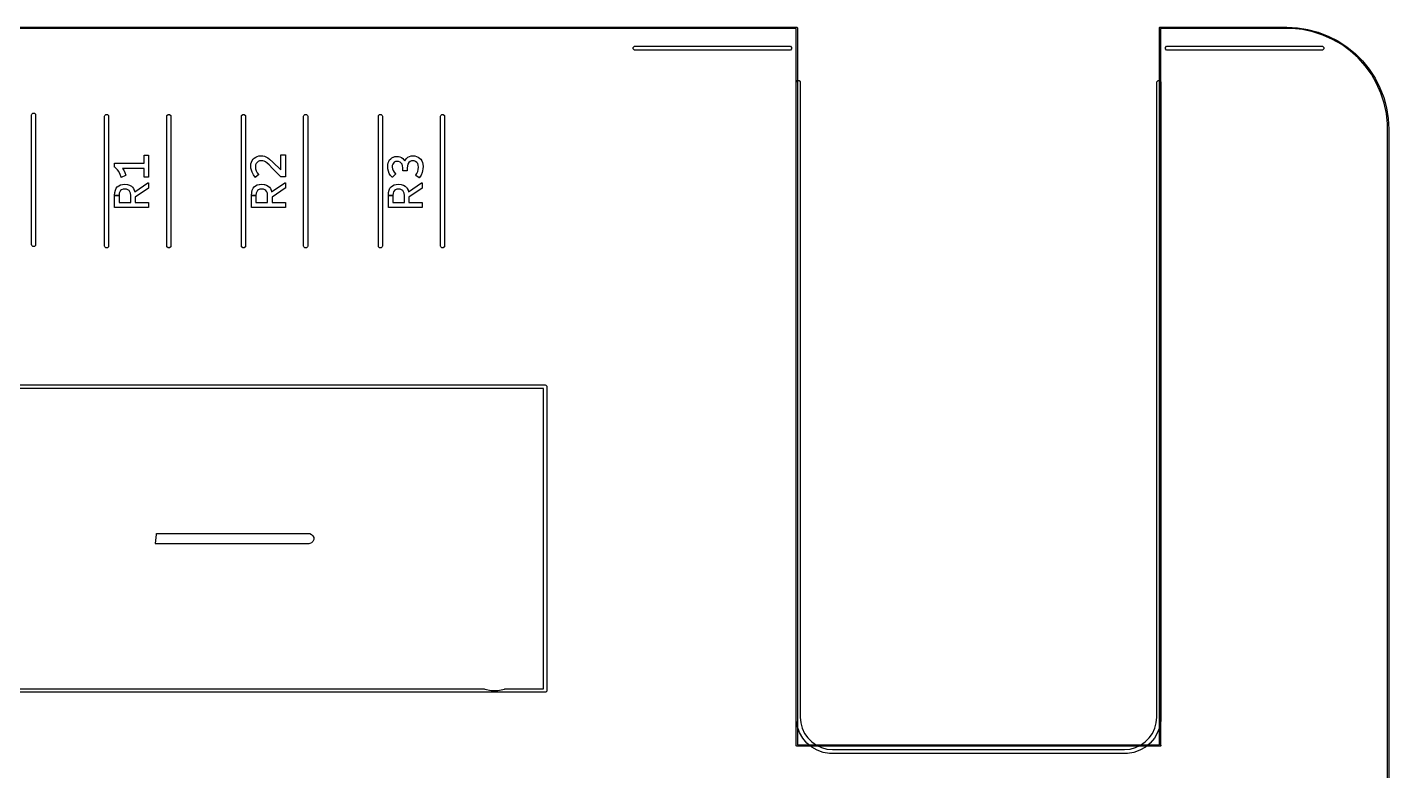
# Model space of a CAD drawing. Extents: x 110 to 212, y -82 to -34.
# Drawn here: x 171.73 to 212.02, y -60 to -37.98 of the extents above; entities that cross this region are included whole.
import ezdxf

# ---------------------------------------------------------------- set-up
doc = ezdxf.new("R2010")
doc.units = 0
doc.layers.add('BLACK', color=7, linetype='CONTINUOUS')

msp = doc.modelspace()

# ---------------------------------------------------------------- linework, layer by layer
at = {"layer": 'BLACK', "linetype": 'CONTINUOUS'}
for p, q in [((113.5, -37.98095), (194.5, -37.98095)), ((194.480954, -38.01905), (113.5, -38.01905)), ((194.48595, -59.250005), (194.480954, -38.01905)), ((194.5, -37.98095), (194.507279, -37.982398)), ((194.507279, -37.982398), (194.507286, -37.982398)), ((194.507286, -37.982398), (194.507287, -37.982399)), ((194.507287, -37.982399), (194.50729, -37.9824)), ((194.50729, -37.9824), (194.512442, -37.987552)), ((194.512442, -37.987552), (194.517598, -37.992706)), ((194.517598, -37.992706), (194.517598, -37.992708)), ((194.517598, -37.992708), (194.5176, -37.99271)), ((194.5176, -37.99271), (194.5176, -37.992714)), ((194.5176, -37.992714), (194.51905, -37.999996)), ((194.51905, -37.999996), (194.524046, -59.23095)), ((205.23095, -38), (205.2324, -37.99271)), ((205.23095, -59.23095), (205.23095, -38)), ((205.2324, -37.99271), (205.24271, -37.9824)), ((205.24271, -37.9824), (205.25, -37.98095)), ((205.25, -37.98095), (209, -37.98095)), ((209, -38.01905), (205.26905, -38.01905)), ((205.26905, -38.01905), (205.26905, -59.23916)), ((209, -37.98095), (209.315577, -37.997489)), ((209.156225, -38.01905), (209, -38.01905)), ((209.466963, -38.05171), (209.156225, -38.01905)), ((209.315577, -37.997489), (209.627696, -38.046923)), ((209.772585, -38.116672), (209.466963, -38.05171)), ((209.627696, -38.046923), (209.932938, -38.128713)), ((210.069743, -38.213224), (209.772585, -38.116672)), ((209.932938, -38.128713), (210.227958, -38.241961)), ((210.35518, -38.340309), (210.069743, -38.213224)), ((210.227958, -38.241961), (210.509525, -38.385426)), ((189.664567, -38.579039), (189.697039, -38.546567)), ((189.664567, -38.624961), (189.664567, -38.579039)), ((189.697039, -38.657433), (189.664567, -38.624961)), ((189.697039, -38.546567), (189.72, -38.542)), ((189.72, -38.662), (189.697039, -38.657433)), ((189.72, -38.542), (194.292, -38.542)), ((194.292, -38.662), (189.72, -38.662)), ((194.292, -38.542), (194.314961, -38.546567)), ((194.314961, -38.657433), (194.292, -38.662)), ((194.314961, -38.546567), (194.347433, -38.579039)), ((194.347433, -38.624961), (194.314961, -38.657433)), ((194.347433, -38.579039), (194.347433, -38.624961)), ((205.412567, -38.579039), (205.445039, -38.546567)), ((205.412567, -38.624961), (205.412567, -38.579039)), ((205.445039, -38.657433), (205.412567, -38.624961)), ((205.445039, -38.546567), (205.468, -38.542)), ((205.468, -38.662), (205.445039, -38.657433)), ((205.468, -38.542), (210.04, -38.542)), ((210.04, -38.662), (205.468, -38.662)), ((210.04, -38.542), (210.062961, -38.546567)), ((210.062961, -38.657433), (210.04, -38.662)), ((210.062961, -38.546567), (210.095433, -38.579039)), ((210.095433, -38.624961), (210.062961, -38.657433)), ((210.095433, -38.579039), (210.095433, -38.624961)), ((210.62577, -38.496534), (210.35518, -38.340309)), ((210.509525, -38.385426), (210.774553, -38.557537)), ((210.878547, -38.680187), (210.62577, -38.496534)), ((210.774553, -38.557537), (211.020139, -38.756409)), ((211.110743, -38.889257), (210.878547, -38.680187)), ((211.020139, -38.756409), (211.243591, -38.979861)), ((211.319813, -39.121453), (211.110743, -38.889257)), ((211.243591, -38.979861), (211.442463, -39.225447)), ((211.503466, -39.37423), (211.319813, -39.121453)), ((211.442463, -39.225447), (211.614574, -39.490475)), ((211.659691, -39.64482), (211.503466, -39.37423)), ((194.486, -39.618), (194.490567, -39.595039)), ((194.486, -58.394505), (194.486, -39.618)), ((194.490567, -39.595039), (194.523039, -39.562567)), ((194.523039, -39.562567), (194.568961, -39.562567)), ((194.568961, -39.562567), (194.601433, -39.595039)), ((194.601433, -39.595039), (194.606, -39.618)), ((194.606, -39.618), (194.606, -58.394505)), ((205.154, -39.618), (205.158567, -39.595039)), ((205.154, -58.394505), (205.154, -39.618)), ((205.158567, -39.595039), (205.191039, -39.562567)), ((205.191039, -39.562567), (205.236961, -39.562567)), ((205.236961, -39.562567), (205.269433, -39.595039)), ((205.269433, -39.595039), (205.274, -39.618)), ((205.274, -39.618), (205.274, -58.394505)), ((211.614574, -39.490475), (211.758039, -39.772042)), ((211.786776, -39.930257), (211.659691, -39.64482)), ((211.758039, -39.772042), (211.871287, -40.067062)), ((211.883328, -40.227415), (211.786776, -39.930257)), ((211.871287, -40.067062), (211.953077, -40.372304)), ((211.94829, -40.533037), (211.883328, -40.227415)), ((171.86, -40.58), (171.864567, -40.557039)), ((171.86, -44.42), (171.86, -40.58)), ((171.864567, -40.557039), (171.897039, -40.524567)), ((171.897039, -40.524567), (171.942961, -40.524567)), ((171.942961, -40.524567), (171.975433, -40.557039)), ((171.975433, -40.557039), (171.98, -40.58)), ((171.98, -40.58), (171.98, -44.42)), ((174.02, -40.62), (174.024567, -40.597039)), ((174.02, -44.46), (174.02, -40.62)), ((174.024567, -40.597039), (174.057039, -40.564567)), ((174.057039, -40.564567), (174.102961, -40.564567)), ((174.102961, -40.564567), (174.135433, -40.597039)), ((174.135433, -40.597039), (174.14, -40.62)), ((174.14, -40.62), (174.14, -44.46)), ((175.86, -40.62), (175.864567, -40.597039)), ((175.86, -44.46), (175.86, -40.62)), ((175.864567, -40.597039), (175.897039, -40.564567)), ((175.897039, -40.564567), (175.942961, -40.564567)), ((175.942961, -40.564567), (175.975433, -40.597039)), ((175.975433, -40.597039), (175.98, -40.62)), ((175.98, -40.62), (175.98, -44.46)), ((178.07, -40.62), (178.074567, -40.597039)), ((178.07, -44.46), (178.07, -40.62)), ((178.074567, -40.597039), (178.107039, -40.564567)), ((178.107039, -40.564567), (178.152961, -40.564567)), ((178.152961, -40.564567), (178.185433, -40.597039)), ((178.185433, -40.597039), (178.19, -40.62)), ((178.19, -40.62), (178.19, -44.46)), ((179.91, -40.62), (179.914567, -40.597039)), ((179.91, -44.46), (179.91, -40.62)), ((179.914567, -40.597039), (179.947039, -40.564567)), ((179.947039, -40.564567), (179.992961, -40.564567)), ((179.992961, -40.564567), (180.025433, -40.597039)), ((180.025433, -40.597039), (180.03, -40.62)), ((180.03, -40.62), (180.03, -44.46)), ((182.12, -40.62), (182.124567, -40.597039)), ((182.12, -44.46), (182.12, -40.62)), ((182.124567, -40.597039), (182.157039, -40.564567)), ((182.157039, -40.564567), (182.202961, -40.564567)), ((182.202961, -40.564567), (182.235433, -40.597039)), ((182.235433, -40.597039), (182.24, -40.62)), ((182.24, -40.62), (182.24, -44.46)), ((183.96, -40.62), (183.964567, -40.597039)), ((183.96, -44.46), (183.96, -40.62)), ((183.964567, -40.597039), (183.997039, -40.564567)), ((183.997039, -40.564567), (184.042961, -40.564567)), ((184.042961, -40.564567), (184.075433, -40.597039)), ((184.075433, -40.597039), (184.08, -40.62)), ((184.08, -40.62), (184.08, -44.46)), ((211.98095, -40.843775), (211.94829, -40.533037)), ((211.953077, -40.372304), (212.002511, -40.684423)), ((212.002511, -40.684423), (212.01905, -41)), ((211.98095, -41), (211.98095, -40.843775)), ((211.98095, -79), (211.98095, -41)), ((212.01905, -41), (212.01905, -79)), ((175.186779, -41.778389), (175.188243, -41.774853)), ((175.186779, -42.009999), (175.186779, -41.778389)), ((175.188243, -41.774853), (175.191779, -41.773389)), ((175.191779, -41.773389), (175.315, -41.773389)), ((175.315, -41.773389), (175.318536, -41.774853)), ((175.318536, -41.774853), (175.32, -41.778389)), ((175.32, -41.778389), (175.32, -42.412626)), ((178.38582, -41.931661), (178.414632, -41.890345)), ((178.414632, -41.890345), (178.415199, -41.889668)), ((178.415199, -41.889668), (178.449569, -41.855328)), ((178.449569, -41.855328), (178.450256, -41.854755)), ((178.450256, -41.854755), (178.490633, -41.826791)), ((178.490633, -41.826791), (178.491399, -41.826354)), ((178.491399, -41.826354), (178.536077, -41.805908)), ((178.536077, -41.805908), (178.536917, -41.805612)), ((178.536917, -41.805612), (178.585399, -41.793188)), ((178.585399, -41.793188), (178.586241, -41.793047)), ((178.586241, -41.793047), (178.639382, -41.788792)), ((178.639382, -41.788792), (178.640073, -41.788785)), ((178.640073, -41.788785), (178.698424, -41.7922)), ((178.698424, -41.7922), (178.699083, -41.792282)), ((178.699083, -41.792282), (178.748584, -41.801871)), ((178.748584, -41.801871), (178.749317, -41.802072)), ((178.749317, -41.802072), (178.791308, -41.817095)), ((178.791308, -41.817095), (178.79202, -41.817414)), ((178.79202, -41.817414), (178.850451, -41.849309)), ((178.850451, -41.849309), (178.851093, -41.849726)), ((178.851093, -41.849726), (178.901839, -41.888539)), ((178.901839, -41.888539), (178.902182, -41.888828)), ((178.902182, -41.888828), (178.995971, -41.974924)), ((179.236779, -41.764406), (179.238243, -41.76087)), ((179.236779, -42.203574), (179.236779, -41.764406)), ((179.238243, -41.76087), (179.241779, -41.759406)), ((179.241779, -41.759406), (179.365, -41.759406)), ((179.365, -41.759406), (179.368536, -41.76087)), ((179.368536, -41.76087), (179.37, -41.764406)), ((179.37, -41.764406), (179.37, -42.405604)), ((182.454576, -41.910328), (182.484786, -41.876022)), ((182.484786, -41.876022), (182.485462, -41.875384)), ((182.485462, -41.875384), (182.521536, -41.847231)), ((182.521536, -41.847231), (182.522347, -41.846715)), ((182.522347, -41.846715), (182.563046, -41.826039)), ((182.563046, -41.826039), (182.563975, -41.825679)), ((182.563975, -41.825679), (182.609797, -41.812972)), ((182.609797, -41.812972), (182.610711, -41.812808)), ((182.610711, -41.812808), (182.662798, -41.808394)), ((182.662798, -41.808394), (182.663616, -41.808392)), ((182.663616, -41.808392), (182.712206, -41.812254)), ((182.712206, -41.812254), (182.713021, -41.812387)), ((182.713021, -41.812387), (182.758768, -41.823806)), ((182.758768, -41.823806), (182.75956, -41.824076)), ((182.75956, -41.824076), (182.803098, -41.843112)), ((182.803098, -41.843112), (182.803857, -41.843525)), ((182.803857, -41.843525), (182.843346, -41.869696)), ((182.843346, -41.869696), (182.844064, -41.870274)), ((182.844064, -41.870274), (182.87823, -41.903393)), ((182.9233, -41.903445), (182.954079, -41.866718)), ((182.954079, -41.866718), (182.954705, -41.866093)), ((182.954705, -41.866093), (182.993894, -41.833353)), ((182.993894, -41.833353), (182.994653, -41.83283)), ((182.994653, -41.83283), (183.038893, -41.808002)), ((183.038893, -41.808002), (183.039855, -41.807587)), ((183.039855, -41.807587), (183.087796, -41.792681)), ((183.087796, -41.792681), (183.088801, -41.792479)), ((183.088801, -41.792479), (183.141517, -41.787395)), ((183.141517, -41.787395), (183.142383, -41.787387)), ((183.142383, -41.787387), (183.199257, -41.791792)), ((183.199257, -41.791792), (183.200087, -41.791927)), ((183.200087, -41.791927), (183.250849, -41.80466)), ((183.250849, -41.80466), (183.251698, -41.804956)), ((183.251698, -41.804956), (183.297386, -41.825675)), ((183.297386, -41.825675), (183.298181, -41.826128)), ((183.298181, -41.826128), (183.33923, -41.854749)), ((183.33923, -41.854749), (183.339949, -41.855358)), ((183.339949, -41.855358), (183.374552, -41.890823)), ((183.374552, -41.890823), (183.375135, -41.891544)), ((183.375135, -41.891544), (183.403774, -41.934559)), ((174.315992, -42.014999), (174.317456, -42.011463)), ((174.315992, -42.122771), (174.315992, -42.014999)), ((174.316021, -42.123311), (174.315992, -42.122771)), ((174.317859, -42.126667), (174.316021, -42.123311)), ((174.317456, -42.011463), (174.320992, -42.009999)), ((174.362072, -42.16222), (174.317859, -42.126667)), ((174.320992, -42.009999), (175.186779, -42.009999)), ((174.402151, -42.205514), (174.362072, -42.16222)), ((174.438505, -42.257661), (174.402151, -42.205514)), ((174.481012, -42.341726), (174.438505, -42.257661)), ((175.186779, -42.160011), (174.552595, -42.160011)), ((174.552595, -42.160011), (174.587333, -42.216129)), ((174.587333, -42.216129), (174.587633, -42.21669)), ((174.587633, -42.21669), (174.619371, -42.286449)), ((174.619371, -42.286449), (174.619591, -42.287023)), ((174.619591, -42.287023), (174.643584, -42.363502)), ((175.186779, -42.412626), (175.186779, -42.160011)), ((178.346402, -42.088092), (178.346407, -42.08739)), ((178.350512, -42.154556), (178.346402, -42.088092)), ((178.346407, -42.08739), (178.350884, -42.030592)), ((178.350595, -42.155207), (178.350512, -42.154556)), ((178.362595, -42.216575), (178.350595, -42.155207)), ((178.350884, -42.030592), (178.351024, -42.029749)), ((178.351024, -42.029749), (178.363973, -41.97901)), ((178.362774, -42.217242), (178.362595, -42.216575)), ((178.382384, -42.274241), (178.362774, -42.217242)), ((178.363973, -41.97901), (178.364278, -41.978151)), ((178.364278, -41.978151), (178.385381, -41.932426)), ((178.382688, -42.274943), (178.382384, -42.274241)), ((178.424613, -42.354569), (178.382688, -42.274943)), ((178.385381, -41.932426), (178.38582, -41.931661)), ((178.48712, -42.059507), (178.481047, -42.113017)), ((178.481047, -42.113017), (178.487217, -42.170419)), ((178.504008, -42.017082), (178.48712, -42.059507)), ((178.487217, -42.170419), (178.506539, -42.230813)), ((178.53128, -41.982927), (178.504008, -42.017082)), ((178.506539, -42.230813), (178.53658, -42.288715)), ((178.567106, -41.956937), (178.53128, -41.982927)), ((178.53658, -42.288715), (178.57666, -42.343864)), ((178.607435, -41.941384), (178.567106, -41.956937)), ((178.653892, -41.936004), (178.607435, -41.941384)), ((178.697625, -41.939915), (178.653892, -41.936004)), ((178.738723, -41.951509), (178.697625, -41.939915)), ((178.777954, -41.971005), (178.738723, -41.951509)), ((178.833233, -42.010132), (178.777954, -41.971005)), ((178.886245, -42.058547), (178.833233, -42.010132)), ((178.989031, -42.162735), (178.886245, -42.058547)), ((178.989075, -42.16278), (178.989031, -42.162735)), ((179.238264, -42.40916), (178.989075, -42.16278)), ((178.995971, -41.974924), (178.996033, -41.974981)), ((178.996033, -41.974981), (179.236779, -42.203574)), ((182.396404, -42.104235), (182.400163, -42.049013)), ((182.396406, -42.104944), (182.396404, -42.104235)), ((182.401829, -42.178192), (182.396406, -42.104944)), ((182.400163, -42.049013), (182.400267, -42.048284)), ((182.400267, -42.048284), (182.411132, -41.998639)), ((182.401948, -42.17897), (182.401829, -42.178192)), ((182.417788, -42.246166), (182.401948, -42.17897)), ((182.411132, -41.998639), (182.411361, -41.997882)), ((182.411361, -41.997882), (182.428977, -41.952967)), ((182.418042, -42.246949), (182.417788, -42.246166)), ((182.44406, -42.30913), (182.418042, -42.246949)), ((182.428977, -41.952967), (182.429345, -41.952221)), ((182.429345, -41.952221), (182.454041, -41.91106)), ((182.454041, -41.91106), (182.454576, -41.910328)), ((182.533854, -42.076958), (182.529639, -42.121373)), ((182.529639, -42.121373), (182.53557, -42.171901)), ((182.545969, -42.038231), (182.533854, -42.076958)), ((182.53557, -42.171901), (182.554403, -42.226453)), ((182.565721, -42.004112), (182.545969, -42.038231)), ((182.554403, -42.226453), (182.583839, -42.278045)), ((182.592739, -41.97766), (182.565721, -42.004112)), ((182.583839, -42.278045), (182.623634, -42.32539)), ((182.627475, -41.961485), (182.592739, -41.97766)), ((182.673025, -41.955616), (182.627475, -41.961485)), ((182.721128, -41.961111), (182.673025, -41.955616)), ((182.761295, -41.976747), (182.721128, -41.961111)), ((182.795418, -42.002427), (182.761295, -41.976747)), ((182.82039, -42.036589), (182.795418, -42.002427)), ((182.836796, -42.083631), (182.82039, -42.036589)), ((182.84299, -42.148226), (182.836796, -42.083631)), ((182.84299, -42.226391), (182.84299, -42.148226)), ((182.844454, -42.229927), (182.84299, -42.226391)), ((182.84799, -42.231391), (182.844454, -42.229927)), ((182.968401, -42.231391), (182.84799, -42.231391)), ((182.87823, -41.903393), (182.878814, -41.90407)), ((182.878814, -41.90407), (182.903475, -41.93848)), ((182.903475, -41.93848), (182.922775, -41.904204)), ((182.922775, -41.904204), (182.9233, -41.903445)), ((182.971937, -42.229927), (182.968401, -42.231391)), ((182.973401, -42.226391), (182.971937, -42.229927)), ((182.97949, -42.084393), (182.973401, -42.151023)), ((182.973401, -42.151023), (182.973401, -42.226391)), ((182.996102, -42.032407), (182.97949, -42.084393)), ((183.021968, -41.991621), (182.996102, -42.032407)), ((183.057294, -41.959558), (183.021968, -41.991621)), ((183.096674, -41.940963), (183.057294, -41.959558)), ((183.142033, -41.934618), (183.096674, -41.940963)), ((183.184502, -41.939951), (183.142033, -41.934618)), ((183.223018, -41.955756), (183.184502, -41.939951)), ((183.258841, -41.982849), (183.223018, -41.955756)), ((183.256811, -42.311454), (183.284377, -42.256755)), ((183.285544, -42.018113), (183.258841, -41.982849)), ((183.284377, -42.256755), (183.302733, -42.197561)), ((183.302767, -42.065274), (183.285544, -42.018113)), ((183.302733, -42.197561), (183.309164, -42.128409)), ((183.309164, -42.128409), (183.302767, -42.065274)), ((183.41542, -42.287216), (183.383171, -42.36012)), ((183.403774, -41.934559), (183.404203, -41.93535)), ((183.404203, -41.93535), (183.424707, -41.982886)), ((183.415661, -42.286545), (183.41542, -42.287216)), ((183.42975, -42.236381), (183.415661, -42.286545)), ((183.424707, -41.982886), (183.424983, -41.98372)), ((183.424983, -41.98372), (183.437786, -42.038113)), ((183.42988, -42.235778), (183.42975, -42.236381)), ((183.439048, -42.175247), (183.42988, -42.235778)), ((183.437786, -42.038113), (183.437906, -42.038901)), ((183.437906, -42.038901), (183.442396, -42.101469)), ((183.439099, -42.174725), (183.439048, -42.175247)), ((183.442404, -42.102054), (183.439099, -42.174725)), ((183.442396, -42.101469), (183.442404, -42.102054)), ((174.396251, -42.708606), (174.437666, -42.675134)), ((174.437666, -42.675134), (174.438586, -42.674544)), ((174.438586, -42.674544), (174.488092, -42.649975)), ((174.506605, -42.423883), (174.481012, -42.341726)), ((174.488092, -42.649975), (174.489045, -42.649618)), ((174.489045, -42.649618), (174.548267, -42.634067)), ((174.50682, -42.424449), (174.506605, -42.423883)), ((174.509607, -42.427072), (174.50682, -42.424449)), ((174.513432, -42.426955), (174.509607, -42.427072)), ((174.640866, -42.369558), (174.513432, -42.426955)), ((174.548267, -42.634067), (174.549148, -42.633918)), ((174.549148, -42.633918), (174.620228, -42.628376)), ((174.620228, -42.628376), (174.621069, -42.628381)), ((174.621069, -42.628381), (174.695738, -42.635157)), ((174.643245, -42.367314), (174.640866, -42.369558)), ((174.643584, -42.363502), (174.643245, -42.367314)), ((174.695738, -42.635157), (174.696749, -42.635356)), ((174.696749, -42.635356), (174.759432, -42.65453)), ((174.759432, -42.65453), (174.760478, -42.654986)), ((174.760478, -42.654986), (174.813513, -42.685761)), ((174.813513, -42.685761), (174.814386, -42.686404)), ((174.814386, -42.686404), (174.847901, -42.717189)), ((174.913317, -42.853516), (175.298203, -42.591431)), ((175.188243, -42.416162), (175.186779, -42.412626)), ((175.191779, -42.417626), (175.188243, -42.416162)), ((175.315, -42.417626), (175.191779, -42.417626)), ((175.298203, -42.591431), (175.301017, -42.590564)), ((175.301017, -42.590564), (175.315, -42.590564)), ((175.318536, -42.416162), (175.315, -42.417626)), ((175.315, -42.590564), (175.318536, -42.592028)), ((175.32, -42.412626), (175.318536, -42.416162)), ((175.318536, -42.592028), (175.32, -42.595564)), ((175.32, -42.595564), (175.32, -42.745346)), ((178.425073, -42.355288), (178.424613, -42.354569)), ((178.479014, -42.425444), (178.425073, -42.355288)), ((178.446251, -42.708606), (178.487666, -42.675134)), ((178.479156, -42.425619), (178.479014, -42.425444)), ((178.482555, -42.427378), (178.479156, -42.425619)), ((178.486201, -42.426218), (178.482555, -42.427378)), ((178.575838, -42.350625), (178.486201, -42.426218)), ((178.487666, -42.675134), (178.488586, -42.674544)), ((178.488586, -42.674544), (178.538092, -42.649975)), ((178.538092, -42.649975), (178.539045, -42.649618)), ((178.539045, -42.649618), (178.598267, -42.634067)), ((178.577554, -42.347584), (178.575838, -42.350625)), ((178.57666, -42.343864), (178.577554, -42.347584)), ((178.598267, -42.634067), (178.599148, -42.633918)), ((178.599148, -42.633918), (178.670228, -42.628376)), ((178.670228, -42.628376), (178.671069, -42.628381)), ((178.671069, -42.628381), (178.745738, -42.635157)), ((178.745738, -42.635157), (178.746749, -42.635356)), ((178.746749, -42.635356), (178.809432, -42.65453)), ((178.809432, -42.65453), (178.810478, -42.654986)), ((178.810478, -42.654986), (178.863513, -42.685761)), ((178.863513, -42.685761), (178.864386, -42.686404)), ((178.864386, -42.686404), (178.897901, -42.717189)), ((178.963317, -42.853516), (179.348203, -42.591431)), ((179.241779, -42.410604), (179.238264, -42.40916)), ((179.365, -42.410604), (179.241779, -42.410604)), ((179.348203, -42.591431), (179.351017, -42.590564)), ((179.351017, -42.590564), (179.365, -42.590564)), ((179.368536, -42.40914), (179.365, -42.410604)), ((179.365, -42.590564), (179.368536, -42.592028)), ((179.37, -42.405604), (179.368536, -42.40914)), ((179.368536, -42.592028), (179.37, -42.595564)), ((179.37, -42.595564), (179.37, -42.745346)), ((182.444441, -42.309863), (182.44406, -42.30913)), ((182.480939, -42.367859), (182.444441, -42.309863)), ((182.481415, -42.368497), (182.480939, -42.367859)), ((182.529222, -42.422888), (182.481415, -42.368497)), ((182.496251, -42.708606), (182.537666, -42.675134)), ((182.529526, -42.423204), (182.529222, -42.422888)), ((182.533095, -42.424586), (182.529526, -42.423204)), ((182.536595, -42.423039), (182.533095, -42.424586)), ((182.623423, -42.332059), (182.536595, -42.423039)), ((182.537666, -42.675134), (182.538586, -42.674544)), ((182.538586, -42.674544), (182.588092, -42.649975)), ((182.588092, -42.649975), (182.589045, -42.649618)), ((182.589045, -42.649618), (182.648267, -42.634067)), ((182.624787, -42.329039), (182.623423, -42.332059)), ((182.623634, -42.32539), (182.624787, -42.329039)), ((182.648267, -42.634067), (182.649148, -42.633918)), ((182.649148, -42.633918), (182.720228, -42.628376)), ((182.720228, -42.628376), (182.721069, -42.628381)), ((182.721069, -42.628381), (182.795738, -42.635157)), ((182.795738, -42.635157), (182.796749, -42.635356)), ((182.796749, -42.635356), (182.859432, -42.65453)), ((182.859432, -42.65453), (182.860478, -42.654986)), ((182.860478, -42.654986), (182.913513, -42.685761)), ((182.913513, -42.685761), (182.914386, -42.686404)), ((182.914386, -42.686404), (182.947901, -42.717189)), ((183.013317, -42.853516), (183.398203, -42.591431)), ((183.223916, -42.364545), (183.224635, -42.360867)), ((183.226026, -42.367738), (183.223916, -42.364545)), ((183.224635, -42.360867), (183.256811, -42.311454)), ((183.329585, -42.437713), (183.226026, -42.367738)), ((183.329773, -42.437834), (183.329585, -42.437713)), ((183.333553, -42.438431), (183.329773, -42.437834)), ((183.336648, -42.436181), (183.333553, -42.438431)), ((183.382862, -42.360708), (183.336648, -42.436181)), ((183.383171, -42.36012), (183.382862, -42.360708)), ((183.398203, -42.591431), (183.401017, -42.590564)), ((183.401017, -42.590564), (183.415, -42.590564)), ((183.415, -42.590564), (183.418536, -42.592028)), ((183.418536, -42.592028), (183.42, -42.595564)), ((183.42, -42.595564), (183.42, -42.745346)), ((174.315992, -42.962356), (174.316003, -42.962018)), ((174.315992, -42.962587), (174.315992, -42.962356)), ((174.315992, -43.316569), (174.315992, -42.962587)), ((174.315992, -42.962587), (174.449213, -42.962587)), ((174.449213, -42.962587), (174.315992, -42.962587)), ((174.316003, -42.962018), (174.32188, -42.875374)), ((174.32188, -42.875374), (174.322001, -42.874569)), ((174.322001, -42.874569), (174.338028, -42.806293)), ((174.338028, -42.806293), (174.338348, -42.805358)), ((174.338348, -42.805358), (174.362776, -42.751896)), ((174.362776, -42.751896), (174.363368, -42.750916)), ((174.363368, -42.750916), (174.395438, -42.709437)), ((174.395438, -42.709437), (174.396251, -42.708606)), ((174.454987, -42.898968), (174.449213, -42.962587)), ((174.449213, -42.962587), (174.449213, -43.174366)), ((174.470296, -42.852318), (174.454987, -42.898968)), ((174.493437, -42.818313), (174.470296, -42.852318)), ((174.524593, -42.794062), (174.493437, -42.818313)), ((174.565845, -42.778526), (174.524593, -42.794062)), ((174.620597, -42.772784), (174.565845, -42.778526)), ((174.668842, -42.778209), (174.620597, -42.772784)), ((174.709271, -42.793644), (174.668842, -42.778209)), ((174.743766, -42.818978), (174.709271, -42.793644)), ((174.769161, -42.852731), (174.743766, -42.818978)), ((174.785765, -42.899066), (174.769161, -42.852731)), ((174.792021, -42.962602), (174.785765, -42.899066)), ((174.792021, -43.174366), (174.792021, -42.962602)), ((174.847901, -42.717189), (174.848559, -42.717925)), ((174.848559, -42.717925), (174.876296, -42.755956)), ((174.876296, -42.755956), (174.87677, -42.756752)), ((174.87677, -42.756752), (174.898856, -42.803136)), ((174.898856, -42.803136), (174.89915, -42.803913)), ((174.89915, -42.803913), (174.913317, -42.853516)), ((175.317763, -42.749513), (174.925181, -43.009857)), ((174.925181, -43.009857), (174.925181, -43.174366)), ((175.318536, -42.748882), (175.317763, -42.749513)), ((175.32, -42.745346), (175.318536, -42.748882)), ((178.365992, -42.962356), (178.366003, -42.962018)), ((178.365992, -42.962587), (178.365992, -42.962356)), ((178.365992, -43.316569), (178.365992, -42.962587)), ((178.365992, -42.962587), (178.499213, -42.962587)), ((178.499213, -42.962587), (178.365992, -42.962587)), ((178.366003, -42.962018), (178.37188, -42.875374)), ((178.37188, -42.875374), (178.372001, -42.874569)), ((178.372001, -42.874569), (178.388028, -42.806293)), ((178.388028, -42.806293), (178.388348, -42.805358)), ((178.388348, -42.805358), (178.412776, -42.751896)), ((178.412776, -42.751896), (178.413368, -42.750916)), ((178.413368, -42.750916), (178.445438, -42.709437)), ((178.445438, -42.709437), (178.446251, -42.708606)), ((178.504987, -42.898968), (178.499213, -42.962587)), ((178.499213, -42.962587), (178.499213, -43.174366)), ((178.520296, -42.852318), (178.504987, -42.898968)), ((178.543437, -42.818313), (178.520296, -42.852318)), ((178.574593, -42.794062), (178.543437, -42.818313)), ((178.615845, -42.778526), (178.574593, -42.794062)), ((178.670597, -42.772784), (178.615845, -42.778526)), ((178.718842, -42.778209), (178.670597, -42.772784)), ((178.759271, -42.793644), (178.718842, -42.778209)), ((178.793766, -42.818978), (178.759271, -42.793644)), ((178.819161, -42.852731), (178.793766, -42.818978)), ((178.835765, -42.899066), (178.819161, -42.852731)), ((178.842021, -42.962602), (178.835765, -42.899066)), ((178.842021, -43.174366), (178.842021, -42.962602)), ((178.897901, -42.717189), (178.898559, -42.717925)), ((178.898559, -42.717925), (178.926296, -42.755956)), ((178.926296, -42.755956), (178.92677, -42.756752)), ((178.92677, -42.756752), (178.948856, -42.803136)), ((178.948856, -42.803136), (178.94915, -42.803913)), ((178.94915, -42.803913), (178.963317, -42.853516)), ((179.367763, -42.749513), (178.975181, -43.009857)), ((178.975181, -43.009857), (178.975181, -43.174366)), ((179.368536, -42.748882), (179.367763, -42.749513)), ((179.37, -42.745346), (179.368536, -42.748882)), ((182.415992, -42.962356), (182.416003, -42.962018)), ((182.415992, -42.962587), (182.415992, -42.962356)), ((182.415992, -43.316569), (182.415992, -42.962587)), ((182.415992, -42.962587), (182.549213, -42.962587)), ((182.549213, -42.962587), (182.415992, -42.962587)), ((182.416003, -42.962018), (182.42188, -42.875374)), ((182.42188, -42.875374), (182.422001, -42.874569)), ((182.422001, -42.874569), (182.438028, -42.806293)), ((182.438028, -42.806293), (182.438348, -42.805358)), ((182.438348, -42.805358), (182.462776, -42.751896)), ((182.462776, -42.751896), (182.463368, -42.750916)), ((182.463368, -42.750916), (182.495438, -42.709437)), ((182.495438, -42.709437), (182.496251, -42.708606)), ((182.554987, -42.898968), (182.549213, -42.962587)), ((182.549213, -42.962587), (182.549213, -43.174366)), ((182.570296, -42.852318), (182.554987, -42.898968)), ((182.593437, -42.818313), (182.570296, -42.852318)), ((182.624593, -42.794062), (182.593437, -42.818313)), ((182.665845, -42.778526), (182.624593, -42.794062)), ((182.720597, -42.772784), (182.665845, -42.778526)), ((182.768842, -42.778209), (182.720597, -42.772784)), ((182.809271, -42.793644), (182.768842, -42.778209)), ((182.843766, -42.818978), (182.809271, -42.793644)), ((182.869161, -42.852731), (182.843766, -42.818978)), ((182.885765, -42.899066), (182.869161, -42.852731)), ((182.892021, -42.962602), (182.885765, -42.899066)), ((182.892021, -43.174366), (182.892021, -42.962602)), ((182.947901, -42.717189), (182.948559, -42.717925)), ((182.948559, -42.717925), (182.976296, -42.755956)), ((182.976296, -42.755956), (182.97677, -42.756752)), ((182.97677, -42.756752), (182.998856, -42.803136)), ((182.998856, -42.803136), (182.99915, -42.803913)), ((182.99915, -42.803913), (183.013317, -42.853516)), ((183.417763, -42.749513), (183.025181, -43.009857)), ((183.025181, -43.009857), (183.025181, -43.174366)), ((183.418536, -42.748882), (183.417763, -42.749513)), ((183.42, -42.745346), (183.418536, -42.748882)), ((174.317456, -43.320105), (174.315992, -43.316569)), ((174.320992, -43.321569), (174.317456, -43.320105)), ((175.315, -43.321569), (174.320992, -43.321569)), ((174.449213, -43.174366), (174.792021, -43.174366)), ((174.925181, -43.174366), (175.315, -43.174366)), ((175.315, -43.174366), (175.318536, -43.17583)), ((175.318536, -43.320105), (175.315, -43.321569)), ((175.318536, -43.17583), (175.32, -43.179366)), ((175.32, -43.316569), (175.318536, -43.320105)), ((175.32, -43.179366), (175.32, -43.316569)), ((178.367456, -43.320105), (178.365992, -43.316569)), ((178.370992, -43.321569), (178.367456, -43.320105)), ((179.365, -43.321569), (178.370992, -43.321569)), ((178.499213, -43.174366), (178.842021, -43.174366)), ((178.975181, -43.174366), (179.365, -43.174366)), ((179.365, -43.174366), (179.368536, -43.17583)), ((179.368536, -43.320105), (179.365, -43.321569)), ((179.368536, -43.17583), (179.37, -43.179366)), ((179.37, -43.316569), (179.368536, -43.320105)), ((179.37, -43.179366), (179.37, -43.316569)), ((182.417456, -43.320105), (182.415992, -43.316569)), ((182.420992, -43.321569), (182.417456, -43.320105)), ((183.415, -43.321569), (182.420992, -43.321569)), ((182.549213, -43.174366), (182.892021, -43.174366)), ((183.025181, -43.174366), (183.415, -43.174366)), ((183.415, -43.174366), (183.418536, -43.17583)), ((183.418536, -43.320105), (183.415, -43.321569)), ((183.418536, -43.17583), (183.42, -43.179366)), ((183.42, -43.316569), (183.418536, -43.320105)), ((183.42, -43.179366), (183.42, -43.316569)), ((171.864567, -44.442961), (171.86, -44.42)), ((171.897039, -44.475433), (171.864567, -44.442961)), ((171.942961, -44.475433), (171.897039, -44.475433)), ((171.975433, -44.442961), (171.942961, -44.475433)), ((171.98, -44.42), (171.975433, -44.442961)), ((174.024567, -44.482961), (174.02, -44.46)), ((174.057039, -44.515433), (174.024567, -44.482961)), ((174.102961, -44.515433), (174.057039, -44.515433)), ((174.135433, -44.482961), (174.102961, -44.515433)), ((174.14, -44.46), (174.135433, -44.482961)), ((175.864567, -44.482961), (175.86, -44.46)), ((175.897039, -44.515433), (175.864567, -44.482961)), ((175.942961, -44.515433), (175.897039, -44.515433)), ((175.975433, -44.482961), (175.942961, -44.515433)), ((175.98, -44.46), (175.975433, -44.482961)), ((178.074567, -44.482961), (178.07, -44.46)), ((178.107039, -44.515433), (178.074567, -44.482961)), ((178.152961, -44.515433), (178.107039, -44.515433)), ((178.185433, -44.482961), (178.152961, -44.515433)), ((178.19, -44.46), (178.185433, -44.482961)), ((179.914567, -44.482961), (179.91, -44.46)), ((179.947039, -44.515433), (179.914567, -44.482961)), ((179.992961, -44.515433), (179.947039, -44.515433)), ((180.025433, -44.482961), (179.992961, -44.515433)), ((180.03, -44.46), (180.025433, -44.482961)), ((182.124567, -44.482961), (182.12, -44.46)), ((182.157039, -44.515433), (182.124567, -44.482961)), ((182.202961, -44.515433), (182.157039, -44.515433)), ((182.235433, -44.482961), (182.202961, -44.515433)), ((182.24, -44.46), (182.235433, -44.482961)), ((183.964567, -44.482961), (183.96, -44.46)), ((183.997039, -44.515433), (183.964567, -44.482961)), ((184.042961, -44.515433), (183.997039, -44.515433)), ((184.075433, -44.482961), (184.042961, -44.515433)), ((184.08, -44.46), (184.075433, -44.482961)), ((115.3894, -48.575), (187.06, -48.575)), ((187.01, -48.675), (115.450784, -48.675)), ((187.01, -57.575), (187.01, -48.675)), ((187.06, -48.575), (187.079134, -48.578806)), ((187.079134, -48.578806), (187.106194, -48.605866)), ((187.106194, -48.605866), (187.11, -48.625)), ((187.11, -48.625), (187.11, -57.625)), ((175.521571, -53.265181), (175.555718, -53.005806)), ((175.555718, -53.005806), (175.555718, -52.975)), ((175.555718, -52.975), (180.06, -52.975)), ((180.06, -52.975), (180.089264, -52.977882)), ((180.089264, -52.977882), (180.143336, -53.00028)), ((180.143336, -53.00028), (180.18472, -53.041664)), ((180.18472, -53.041664), (180.207118, -53.095736)), ((180.207118, -53.154264), (180.18472, -53.208336)), ((180.207118, -53.095736), (180.207118, -53.154264)), ((175.51894, -53.275), (175.521571, -53.265181)), ((180.06, -53.275), (175.51894, -53.275)), ((180.089264, -53.272118), (180.06, -53.275)), ((180.143336, -53.24972), (180.089264, -53.272118)), ((180.18472, -53.208336), (180.143336, -53.24972)), ((114.86704, -57.575), (185.25296, -57.575)), ((185.25296, -57.575), (185.269715, -57.58194)), ((185.269715, -57.58194), (185.461983, -57.620185)), ((185.658017, -57.620185), (185.850285, -57.58194)), ((185.850285, -57.58194), (185.86704, -57.575)), ((185.86704, -57.575), (187.01, -57.575)), ((187.06, -57.675), (112.06, -57.675)), ((185.461983, -57.620185), (185.658017, -57.620185)), ((187.079134, -57.671194), (187.06, -57.675)), ((187.106194, -57.644134), (187.079134, -57.671194)), ((187.11, -57.625), (187.106194, -57.644134)), ((194.486, -58.414), (194.486, -58.394505)), ((194.486, -58.508138), (194.486, -58.414)), ((194.606, -58.394505), (194.606, -58.414)), ((194.606, -58.414), (194.620524, -58.580008)), ((205.139476, -58.580008), (205.154, -58.414)), ((205.154, -58.414), (205.154, -58.394505)), ((205.274, -58.394505), (205.274, -58.414)), ((205.274, -58.414), (205.274, -58.508138)), ((194.518694, -58.693553), (194.486, -58.508138)), ((194.583088, -58.870474), (194.518694, -58.693553)), ((194.620524, -58.580008), (194.663654, -58.740971)), ((194.663654, -58.740971), (194.73408, -58.892)), ((205.02592, -58.892), (205.096346, -58.740971)), ((205.096346, -58.740971), (205.139476, -58.580008)), ((205.241306, -58.693553), (205.176912, -58.870474)), ((205.274, -58.508138), (205.241306, -58.693553)), ((194.677226, -59.033526), (194.583088, -58.870474)), ((194.798247, -59.177753), (194.677226, -59.033526)), ((194.73408, -58.892), (194.829662, -59.028505)), ((194.942474, -59.298774), (194.798247, -59.177753)), ((194.829662, -59.028505), (194.947495, -59.146338)), ((194.947495, -59.146338), (195.084, -59.24192)), ((204.676, -59.24192), (204.812505, -59.146338)), ((204.812505, -59.146338), (204.930338, -59.028505)), ((204.961753, -59.177753), (204.817526, -59.298774)), ((204.930338, -59.028505), (205.02592, -58.892)), ((205.082774, -59.033526), (204.961753, -59.177753)), ((205.176912, -58.870474), (205.082774, -59.033526)), ((194.4874, -59.257284), (194.48595, -59.250005)), ((194.4874, -59.25729), (194.4874, -59.257284)), ((194.487401, -59.257291), (194.4874, -59.25729)), ((194.487402, -59.257295), (194.487401, -59.257291)), ((194.493589, -59.263479), (194.487402, -59.257295)), ((194.49771, -59.2676), (194.493589, -59.263479)), ((194.497712, -59.2676), (194.49771, -59.2676)), ((194.497714, -59.267602), (194.497712, -59.2676)), ((194.49772, -59.267601), (194.497714, -59.267602)), ((194.505, -59.26905), (194.49772, -59.267601)), ((205.255, -59.26905), (194.505, -59.26905)), ((194.524046, -59.23095), (205.23095, -59.23095)), ((195.105526, -59.392912), (194.942474, -59.298774)), ((195.084, -59.24192), (195.235029, -59.312346)), ((195.282447, -59.457306), (195.105526, -59.392912)), ((195.235029, -59.312346), (195.395992, -59.355476)), ((195.467862, -59.49), (195.282447, -59.457306)), ((195.395992, -59.355476), (195.562, -59.37)), ((195.562, -59.49), (195.467862, -59.49)), ((195.562, -59.37), (204.198, -59.37)), ((204.178505, -59.49), (195.562, -59.49)), ((204.198, -59.49), (204.178505, -59.49)), ((204.198, -59.37), (204.364008, -59.355476)), ((204.292138, -59.49), (204.198, -59.49)), ((204.477553, -59.457306), (204.292138, -59.49)), ((204.364008, -59.355476), (204.524971, -59.312346)), ((204.654474, -59.392912), (204.477553, -59.457306)), ((204.524971, -59.312346), (204.676, -59.24192)), ((204.817526, -59.298774), (204.654474, -59.392912)), ((205.26229, -59.2676), (205.255, -59.26905)), ((205.2726, -59.25729), (205.26229, -59.2676)), ((205.26905, -59.23916), (205.2726, -59.24271)), ((205.2726, -59.24271), (205.2726, -59.25729))]:
    msp.add_line(p, q, dxfattribs=at)

doc.saveas('drawing.dxf')
